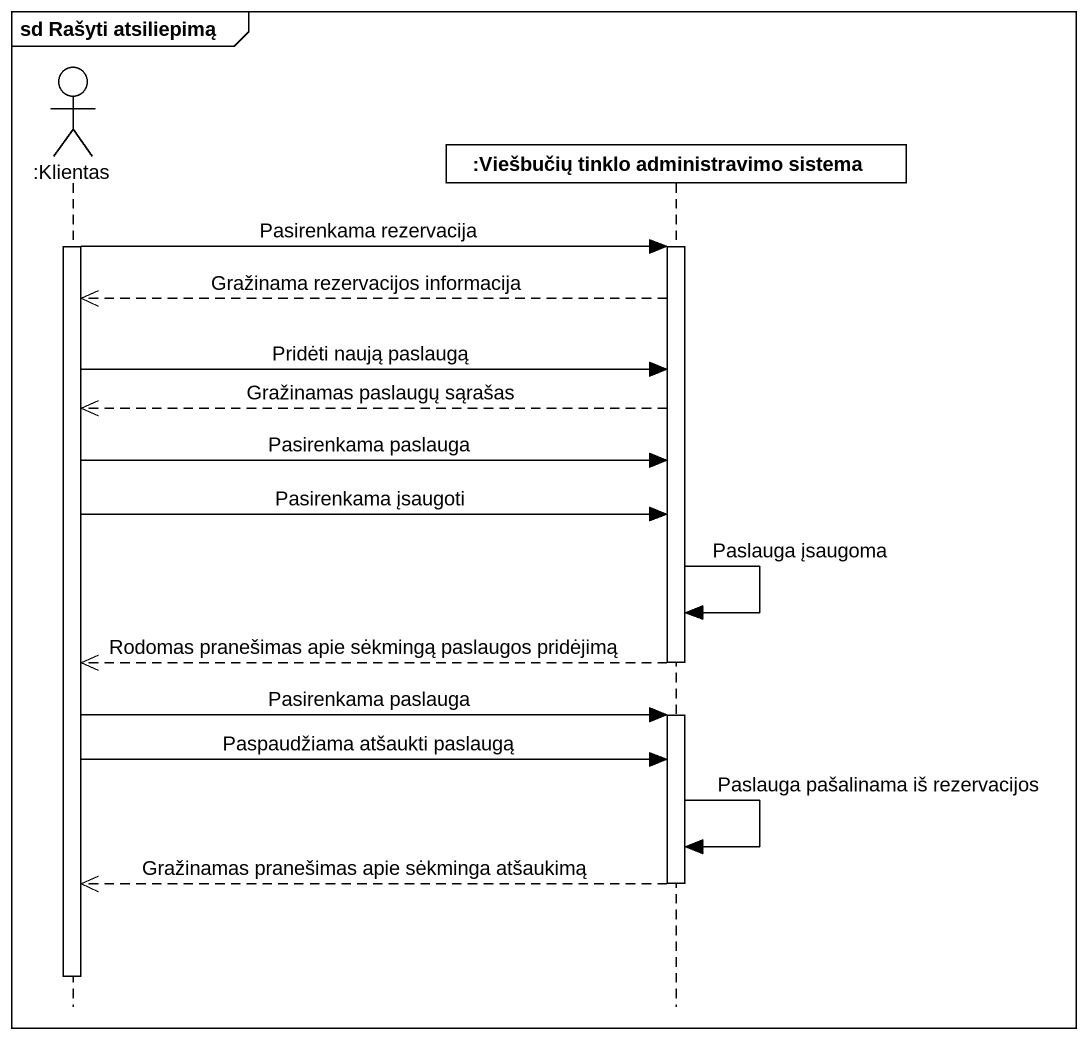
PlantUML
@startuml
mainframe sd Rašyti atsiliepimą
hide footbox
actor ":Klientas" as Klientas
participant ":Viešbučių tinklo administravimo sistema" as Viešbučių_tinklo

activate Klientas
Klientas -> Viešbučių_tinklo : Pasirenkama rezervacija
activate Viešbučių_tinklo
Viešbučių_tinklo -->> Klientas : Gražinama rezervacijos informacija
Klientas -> Viešbučių_tinklo : Pridėti naują paslaugą
Viešbučių_tinklo -->> Klientas : Gražinamas paslaugų sąrašas
Klientas -> Viešbučių_tinklo : Pasirenkama paslauga
Klientas -> Viešbučių_tinklo : Pasirenkama įsaugoti
Viešbučių_tinklo -> Viešbučių_tinklo : Paslauga įsaugoma
Viešbučių_tinklo -->> Klientas : Rodomas pranešimas apie sėkmingą paslaugos pridėjimą
deactivate Viešbučių_tinklo
Klientas -> Viešbučių_tinklo : Pasirenkama paslauga
activate Viešbučių_tinklo
Klientas -> Viešbučių_tinklo : Paspaudžiama atšaukti paslaugą
Viešbučių_tinklo -> Viešbučių_tinklo : Paslauga pašalinama iš rezervacijos
Viešbučių_tinklo -->> Klientas : Gražinamas pranešimas apie sėkminga atšaukimą
deactivate Viešbučių_tinklo
deactivate Klientas
@enduml
